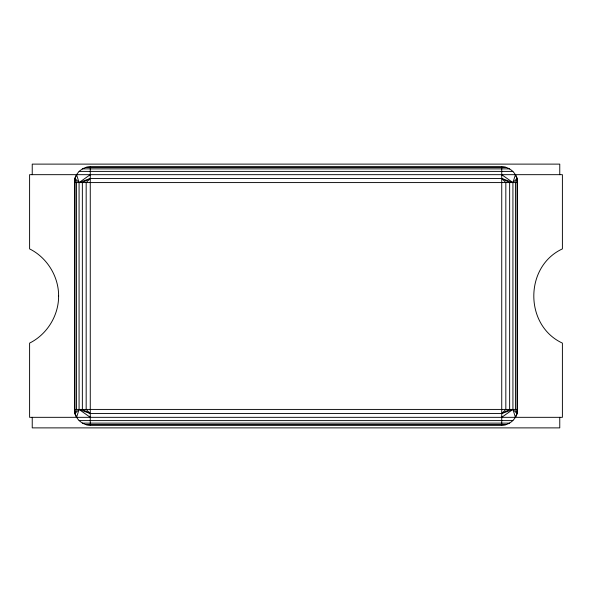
<?xml version="1.0" encoding="UTF-8"?>
<svg xmlns="http://www.w3.org/2000/svg" width="592" height="592" viewBox="0 0 592 592"><rect width="100%" height="100%" fill="white"/><g stroke="black" fill="none" stroke-linecap="round" stroke-linejoin="round"><path stroke-width="0.89" d="M74.681 179.835L74.437 409.42C74.296 417.863 81.837 425.308 90.265 425.241L501.735 425.241C510.163 425.308 517.704 417.863 517.563 409.42L517.563 182.58C517.704 174.137 510.163 166.692 501.735 166.759L90.265 166.759C82.821 166.766 75.924 172.487 74.681 179.835L75.391 177.171M74.977 178.488L74.437 182.58L517.563 182.58L517.023 178.488L515.44 174.67L512.924 182.58L512.924 409.42L515.44 417.33L517.023 413.512L517.563 409.42L74.437 409.42L74.977 413.512L76.56 417.33L79.076 409.42L79.076 182.58L76.56 174.67L74.977 178.488L74.977 413.512L79.076 409.42L90.265 413.512L501.735 413.512L512.924 409.42L517.023 413.512L517.023 178.488L512.924 182.58L501.735 178.488L90.265 178.488L79.076 182.58L74.977 178.488L76.56 182.58L76.56 409.42L74.977 413.512M516.609 414.829L517.319 412.165M517.023 178.488L515.44 182.58L515.44 409.42L517.023 413.512M79.076 182.58L90.265 174.67M501.735 417.33L512.924 409.42M86.173 167.299L505.827 167.299M82.355 168.875L509.645 168.875M79.076 171.391L512.924 171.391M79.076 420.609L512.924 420.609M82.355 423.125L509.645 423.125M86.173 424.701L505.827 424.701M501.735 174.67L512.924 182.58M79.076 409.42L90.265 417.33M516.609 177.171L517.319 179.835M74.681 412.165L75.391 414.829M559.766 174.67L559.766 164.117L32.234 164.117L32.234 174.67M559.766 417.33L559.766 427.883L32.234 427.883L32.234 417.33M501.735 166.759L501.735 425.241M90.265 166.759L90.265 425.241M58.615 296C58.719 315.529 47.086 334.413 29.6 343.108L29.6 417.33L562.4 417.33L562.4 343.108C524.283 325.511 524.283 266.489 562.4 248.892L562.4 174.67L29.6 174.67L29.6 248.892C47.086 257.587 58.719 276.471 58.615 296M90.265 178.488L86.173 182.58L86.173 409.42L90.265 413.512L82.355 409.42L82.355 182.58L90.265 178.488M505.827 409.42L501.735 413.512L509.645 409.42L509.645 182.58L501.735 178.488L505.827 182.58L505.827 409.42"/></g></svg>
